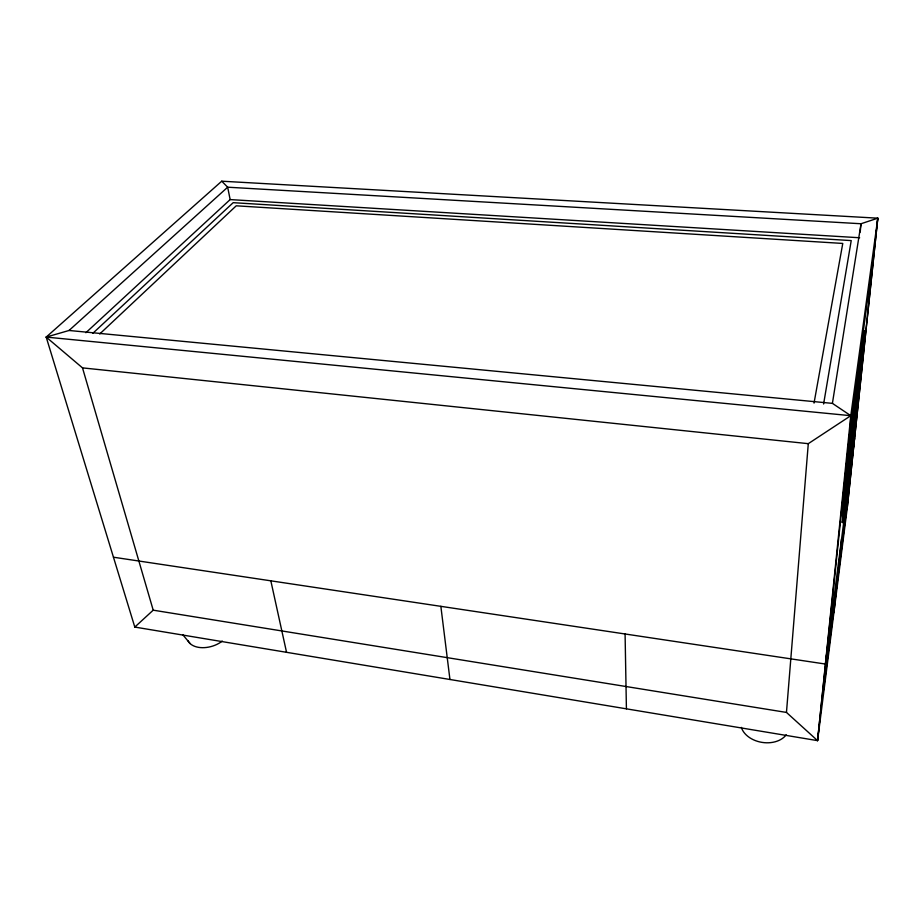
<?xml version="1.0" encoding="UTF-8"?>
<svg xmlns="http://www.w3.org/2000/svg" width="924" height="924" viewBox="0 0 924 924"><rect width="100%" height="100%" fill="white"/><g stroke="black" fill="none" stroke-linecap="round" stroke-linejoin="round"><path stroke-width="1.39" d="M854.943 422.164L851.166 433.483L863.12 344.075L842.549 522.476L861.896 343.774L849.676 467.798L851.166 433.483L859.794 377.535L845.772 483.414L863.986 330.908L849.676 467.798L845.772 483.414L854.943 422.164L861.896 343.774L842.665 515.742L854.943 422.164L857.183 381.404L842.549 522.476L859.794 377.535L857.183 381.404L842.665 515.742L849.676 467.798L863.12 344.075L857.183 381.404L845.183 504.319L859.794 377.535L861.896 343.774L845.772 483.414L845.183 504.319L851.166 433.483L863.986 330.908L854.943 422.164L845.183 504.319L842.665 515.742L851.166 433.483L861.896 343.774L863.12 344.075L854.943 422.164L842.549 522.476L845.772 483.414L857.183 381.404L863.986 330.908L852.286 445.507L842.226 522.441L851.166 433.483L863.986 330.908L859.794 377.535L844.536 507.218M847.123 509.02L877.8 218.18L221.737 181.196L46.2 337.087L134.8 627.073L817.567 740.632L847.123 509.02L877.8 218.18L861.018 223.747L227.674 187.202L221.737 181.196M134.8 627.073L153.211 610.175L786.463 712.427L817.567 740.632L850.357 426.796L850.796 415.696L877.8 218.18M786.463 712.427L808.292 443.67L850.796 415.696L832.409 403.372L69.034 330.48L46.2 337.087L82.502 367.879L153.211 610.175M849.676 467.798L857.183 381.404M860.186 232.155L861.018 223.747L832.409 403.372M817.567 740.632L850.796 415.696L46.2 337.087M833.887 612.762L841.568 539.004M845.772 483.414L863.12 344.075L845.183 504.319L861.896 343.774M845.183 504.319L863.986 330.908L842.665 515.742L859.794 377.535M842.549 522.476L863.986 330.908M842.665 515.742L863.12 344.075M822.88 694.594L847.331 503.626M854.561 438.461L825.398 664.044L113.456 557.207M850.357 426.796L873.053 259.355M823.607 404.007L851.223 240.587L233.183 202.679L92.827 333.321M814.032 403.095L842.769 243.439L236.232 205.809L99.723 333.98M85.863 332.721L230.145 199.584L859.643 237.757M69.034 330.48L227.674 187.202L230.145 199.584M82.502 367.879L808.292 443.67M182.883 634.823L190.09 643.554M270.836 580.826L286.544 652.309M440.852 606.34L449.942 679.486M625.086 633.991L626.414 708.835M222.28 641.071A21.402 13.444 -16.5 0 1 187.953 640.586M786.22 734.788A24.174 17.325 8.9 0 1 761.838 742.353A24.174 17.325 8.9 0 1 741.36 727.384"/></g></svg>
